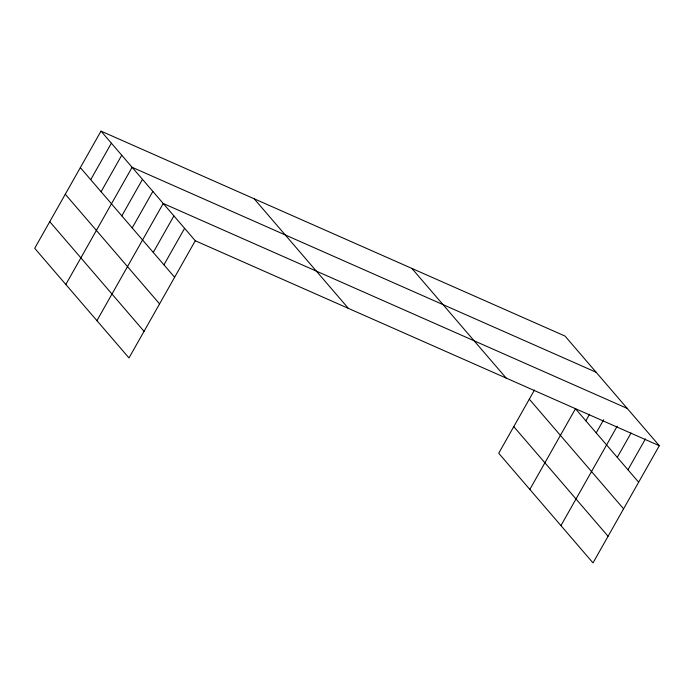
<?xml version="1.0" encoding="UTF-8"?>
<svg xmlns="http://www.w3.org/2000/svg" width="694" height="694" viewBox="0 0 694 694"><rect width="100%" height="100%" fill="white"/><g stroke="black" fill="none" stroke-linecap="round" stroke-linejoin="round"><path stroke-width="1.04" d="M100.994 131.114L34.7 248.287L128.989 357.939L195.283 240.757L100.994 131.114L565.011 336.061L659.3 445.713L593.006 562.886L498.717 453.243L534.493 390.011M90.714 179.677L111.37 143.172M101.081 191.744L121.736 155.23M65.817 284.471L132.112 167.297L596.129 372.244M121.832 215.86L142.478 179.356M132.198 227.927L152.853 191.414M96.926 320.654L163.22 203.481L627.246 408.428M153.253 252.408L173.908 215.903M163.94 264.839L184.595 228.335M529.834 489.426L575.473 408.749L638.645 482.217M585.849 420.816L589.553 414.257M596.215 432.874L603.633 419.766M560.943 525.61L617.183 426.211M617.278 457.363L631.046 433.021M627.957 469.786L645.437 438.903M195.283 240.757L659.3 445.713M529.296 399.189L623.585 508.841M411.889 268.431L506.178 378.074M513.777 426.619L608.065 536.262M254.125 198.744L348.405 308.396M80.339 167.618L174.628 277.262M65.279 194.242L159.568 303.885M49.76 221.672L144.048 331.316"/></g></svg>
